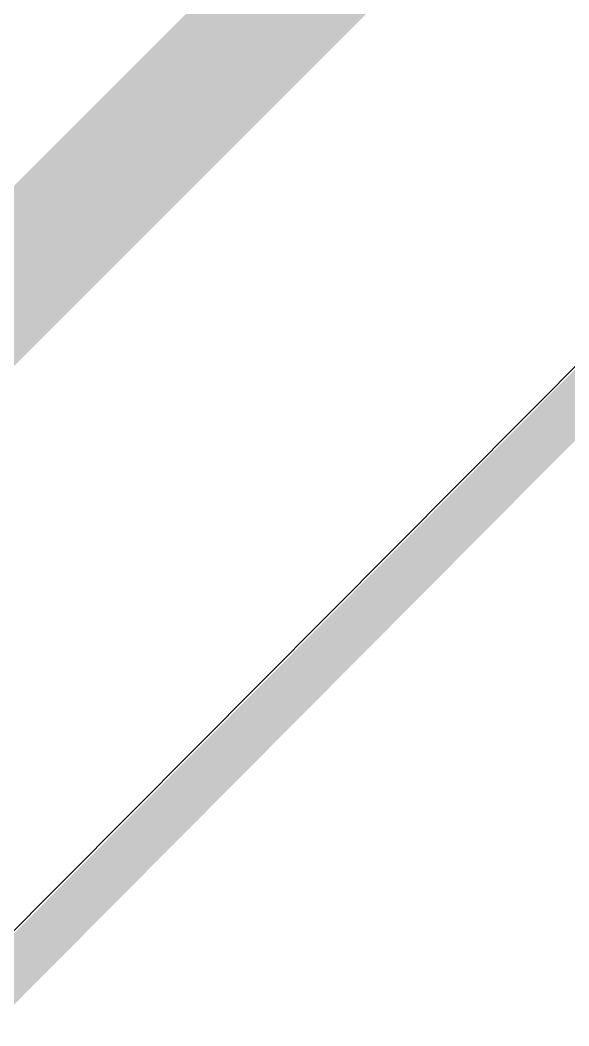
# Model space of a CAD drawing. Header units: inches. Extents: x -176 to 148, y -32 to 86.
# Drawn here: x 2.709 to 3.802, y -32.071 to -30.069 of the extents above; entities that cross this region are included whole.
import ezdxf

# ---------------------------------------------------------------- set-up
doc = ezdxf.new("R2010")
doc.units = ezdxf.units.IN
for name, color, linetype in [('Board Shape', 56, 'Continuous'), ('Top 3D Body', 216, 'Continuous'), ('Top Layer', 1, 'Continuous')]:
    doc.layers.add(name, color=color, linetype=linetype)

# ---------------------------------------------------------------- blocks, each defined once
blk = doc.blocks.new('CHERRY_CPG151101S11_361')
at = {"layer": 'Top 3D Body'}
blk.add_lwpolyline([(10.16, 13.335, 0.254, 0.254, 0), (-8.89, 13.335, 0.254, 0.254, 0)], format="xyseb", dxfattribs=at)

msp = doc.modelspace()

# ---------------------------------------------------------------- linework, layer by layer
at = {"layer": 'Board Shape'}
msp.add_lwpolyline([(2.6346, -32.0213, 0.1, 0.1, 0), (9.4748, -25.1459, 0.1, 0.1, 0)], format="xyseb", dxfattribs=at)
msp.add_lwpolyline([(2.6346, -32.0213, 0.1, 0.1, 0), (9.4748, -25.1459, 0.1, 0.1, 0)], format="xyseb", dxfattribs=at)
msp.add_lwpolyline([(2.6346, -32.0213, 0.1, 0.1, 0), (9.4748, -25.1459, 0.1, 0.1, 0)], format="xyseb", dxfattribs=at)
msp.add_lwpolyline([(2.6346, -32.0213, 0.1, 0.1, 0), (9.4748, -25.1459, 0.1, 0.1, 0)], format="xyseb", dxfattribs=at)
msp.add_lwpolyline([(2.6346, -32.0213, 0.1, 0.1, 0), (9.4748, -25.1459, 0.1, 0.1, 0)], format="xyseb", dxfattribs=at)
at = {"layer": 'Top Layer'}
msp.add_line((9.4364, -25.1077), (2.5878, -31.9914), dxfattribs=at)

# ---------------------------------------------------------------- block references
at = {"rotation": 225}
msp.add_blockref('CHERRY_CPG151101S11_361', (-0.1701, -14.5869), dxfattribs=at)

doc.saveas('drawing.dxf')
